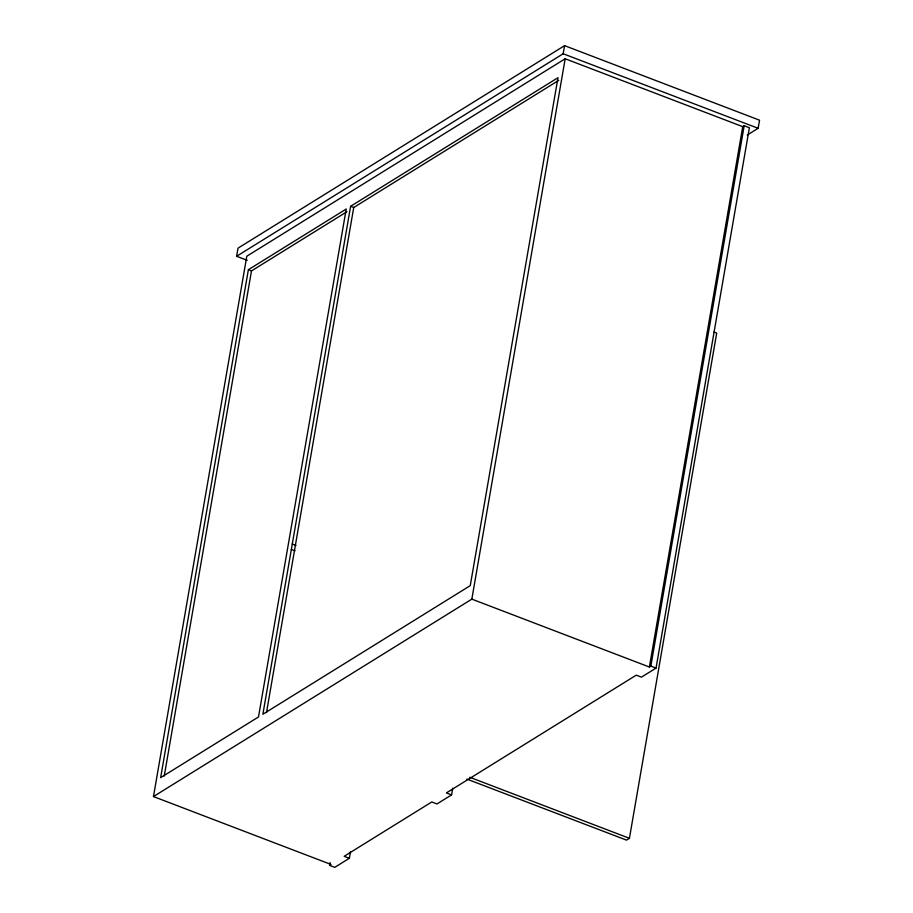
<?xml version="1.0" encoding="UTF-8"?>
<svg xmlns="http://www.w3.org/2000/svg" width="913" height="913" viewBox="0 0 913 913"><rect width="100%" height="100%" fill="white"/><g stroke="black" fill="none" stroke-linecap="round" stroke-linejoin="round"><path stroke-width="1.37" d="M247.229 260.331L236.615 256.268L238.019 248.165L564.576 45.65L759.536 120.196L758.132 128.299L747.245 135.044M350.524 851.544L349.348 858.288L334.751 867.35L329.547 865.364L331.008 864.451L153.464 796.57L246.807 256.211L565.181 58.763L742.726 126.656L744.186 125.743L749.379 127.729L656.048 668.099L641.44 677.149L636.247 675.164L446.389 792.906L451.581 794.892L452.745 788.136M248.382 269.7L160.642 777.648L258.493 716.967L346.232 209.02L248.382 269.7L251.497 270.899L346.94 211.713M164.249 776.027L251.497 270.899M350.615 206.304L262.876 714.24L470.263 585.632L557.991 77.696L350.615 206.304L353.73 207.502L558.71 80.378M266.482 712.631L353.73 207.502M329.547 865.364L330.038 862.557M236.615 256.268L563.173 53.753L564.576 45.65M153.464 796.57L471.838 599.133L565.181 58.763M471.838 599.133L649.383 667.015L742.726 126.656M649.383 667.015L650.843 666.102L744.186 125.743M466.851 779.086L626.501 840.12L629.422 838.317L716.694 333.074L714.034 332.058M451.581 794.892L436.973 803.954L431.781 801.968L344.155 856.303L349.348 858.288M563.173 53.753L758.132 128.299M650.843 666.102L656.048 668.099M292.274 544.034L295.96 545.438M291.35 549.432L295.025 550.836M469.773 777.271L629.422 838.317"/></g></svg>
